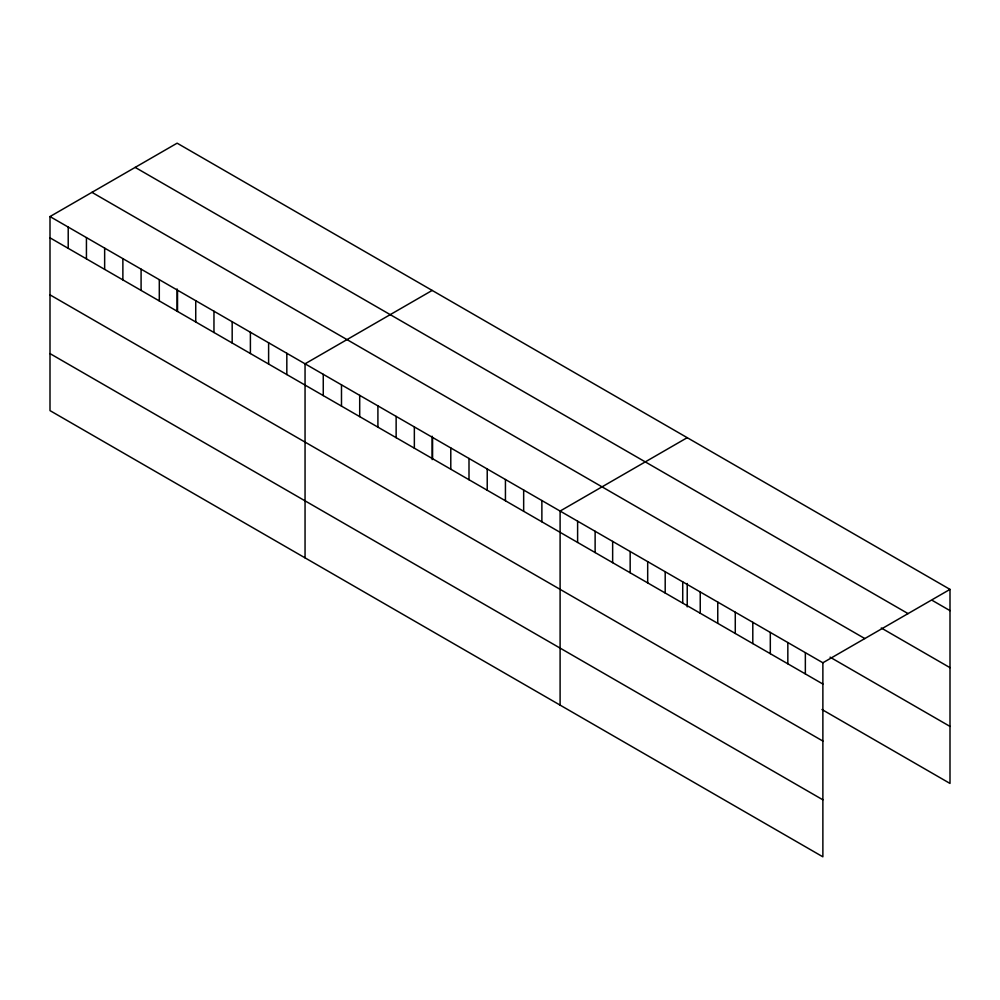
<?xml version="1.0" encoding="UTF-8"?>
<svg xmlns="http://www.w3.org/2000/svg" width="1000" height="1000" viewBox="0 0 1000 1000"><rect width="100%" height="100%" fill="white"/><g stroke="black" fill="none" stroke-linecap="round" stroke-linejoin="round"><path stroke-width="1.5" d="M50 216.562L822.875 662.775L822.875 856.825L50 410.613L50 216.562L177.125 143.175L950 589.388L950 783.438L821.975 709.525M432.175 290.425L305.05 363.812L305.05 557.863M687.225 437.675L560.1 511.062L560.1 705.113M822.875 662.775L950 589.388M932.487 600.525L950 610.638M135.175 167.387L908.05 613.6M881.275 627.987L950 667.663M91.95 192.35L864.825 638.562M830.062 657.163L950 726.413M50 237.825L822.875 684.038M50 294.85L822.875 741.062M50 353.6L822.875 799.812M805.35 652.663L805.35 673.925M787.837 642.55L787.837 663.812M770.312 632.438L770.312 653.688M752.8 622.325L752.8 643.575M735.275 612.212L735.275 633.462M717.763 602.1L717.763 623.35M700.238 591.975L700.238 613.237M687.225 583.475L687.225 606.862M682.725 581.862L682.725 603.125M665.2 571.75L665.2 593.013M647.688 561.638L647.688 582.9M630.163 551.525L630.163 572.775M612.65 541.413L612.65 562.663M595.125 531.3L595.125 552.55M577.612 521.188L577.612 542.438M541.875 500.55L541.875 521.8M523.663 490.037L523.663 511.287M505.438 479.513L505.438 500.775M487.225 469L487.225 490.25M469 458.475L469 479.738M450.788 447.962L450.788 469.212M432.575 437.438L432.575 458.7M432.175 436.225L432.175 459.613M414.35 426.925L414.35 448.175M396.138 416.413L396.138 437.663M377.912 405.887L377.912 427.15M359.7 395.375L359.7 416.625M341.488 384.85L341.488 406.112M323.263 374.338L323.263 395.588M286.825 353.3L286.825 374.55M268.612 342.788L268.612 364.038M250.4 332.262L250.4 353.525M232.175 321.75L232.175 343M213.962 311.225L213.962 332.488M195.738 300.712L195.738 321.962M177.525 290.188L177.525 311.45M177.125 288.975L177.125 310.9M159.3 279.675L159.3 300.925M141.088 269.163L141.088 290.413M122.875 258.637L122.875 279.9M104.65 248.125L104.65 269.375M86.438 237.6L86.438 258.863M68.213 227.087L68.213 248.337"/></g></svg>
